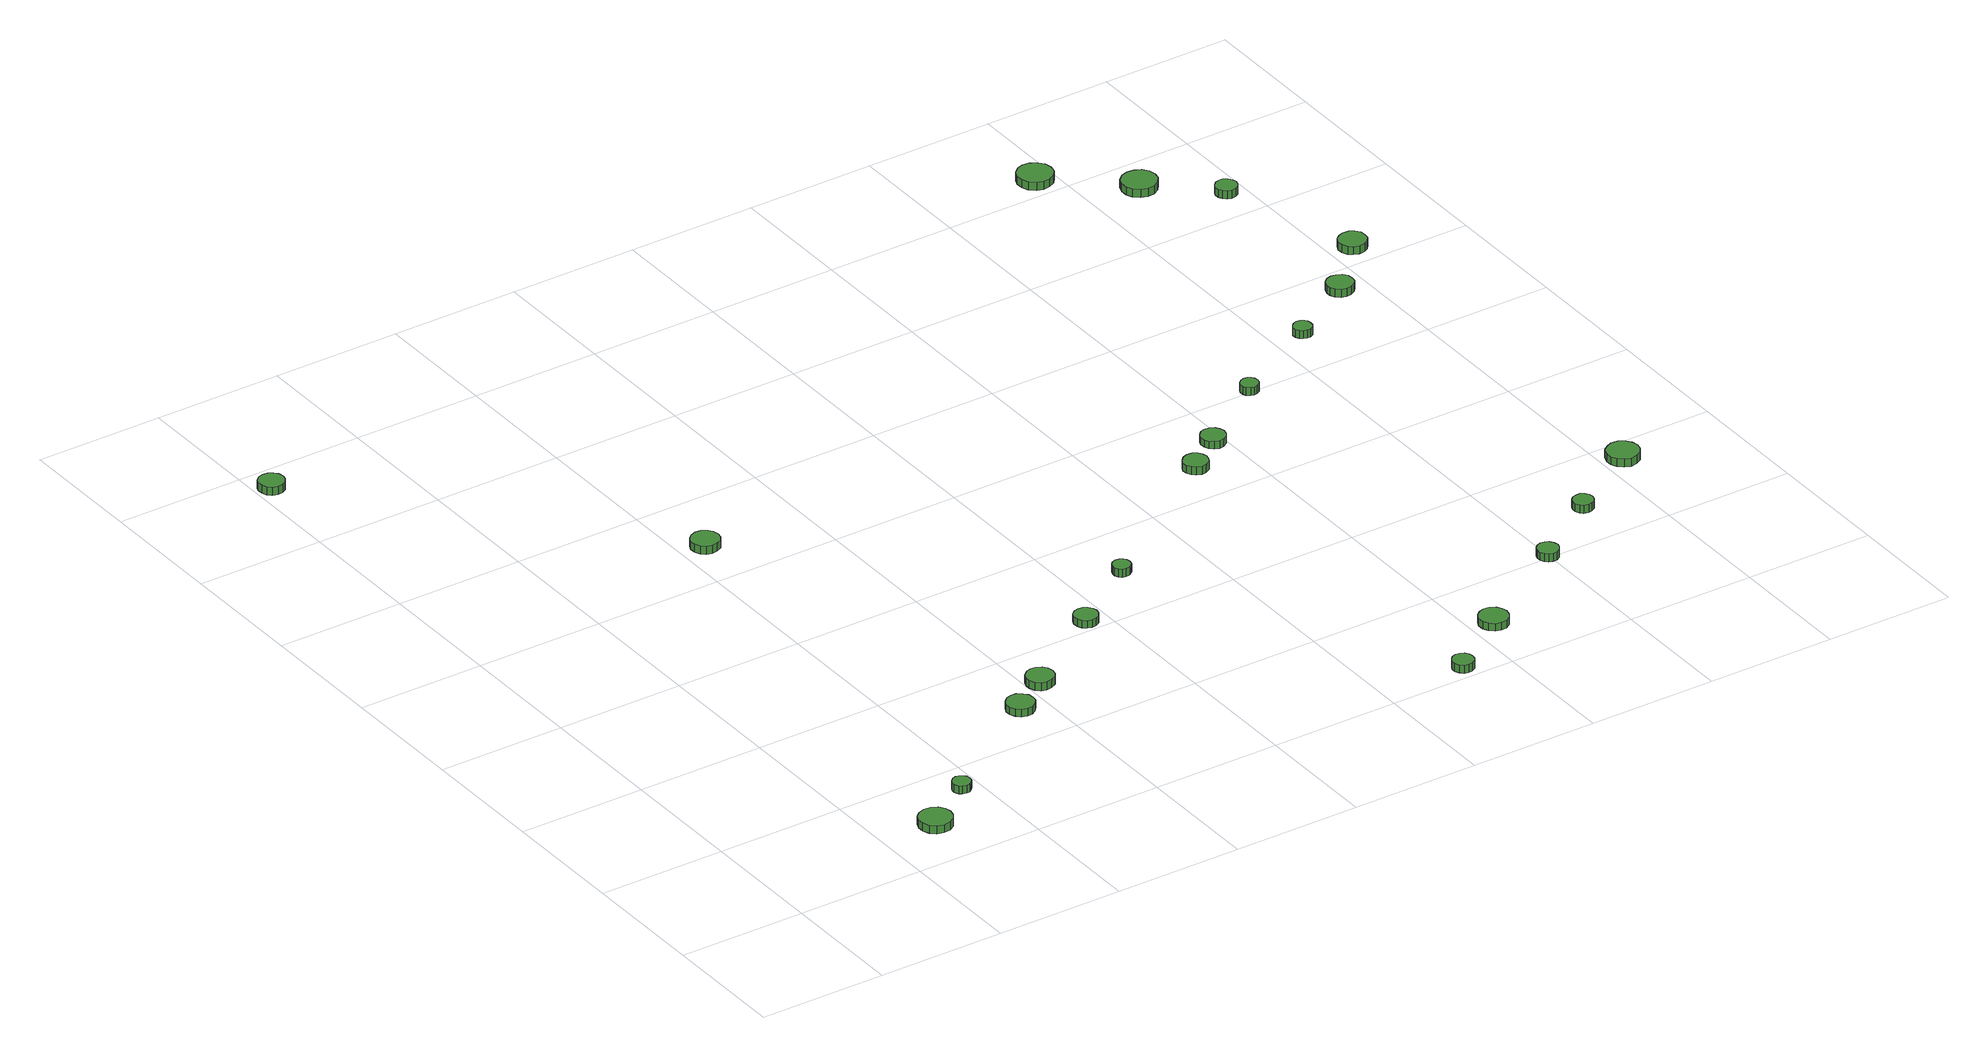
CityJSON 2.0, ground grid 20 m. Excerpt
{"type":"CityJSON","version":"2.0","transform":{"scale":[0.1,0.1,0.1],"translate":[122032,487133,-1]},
"CityObjects":{
"tree1":{"type":"SolitaryVegetationObject","attributes":{"function":"something"},"geometry":[{"type":"MultiSurface","lod":"1","boundaries":[[[0,1,2,3,4,5,6,7,8,9,10,11,12,13,14]],[[15,16,17,18,19,20,21,22,23,24,25,26,27,28,29]],[[0,29,28,1]],[[1,28,27,2]],[[2,27,26,3]],[[3,26,25,4]],[[4,25,24,5]],[[5,24,23,6]],[[6,23,22,7]],[[7,22,21,8]],[[8,21,20,9]],[[9,20,19,10]],[[10,19,18,11]],[[11,18,17,12]],[[12,17,16,13]],[[13,16,15,14]],[[14,15,29,0]]]}]},
"tree2":{"type":"SolitaryVegetationObject","attributes":{"function":"something"},"geometry":[{"type":"MultiSurface","lod":"1","boundaries":[[[30,31,32,33,34,35,36,37,38,39,40,41,42,43,44]],[[45,46,47,48,49,50,51,52,53,54,55,56,57,58,59]],[[30,59,58,31]],[[31,58,57,32]],[[32,57,56,33]],[[33,56,55,34]],[[34,55,54,35]],[[35,54,53,36]],[[36,53,52,37]],[[37,52,51,38]],[[38,51,50,39]],[[39,50,49,40]],[[40,49,48,41]],[[41,48,47,42]],[[42,47,46,43]],[[43,46,45,44]],[[44,45,59,30]]]}]},
"tree3":{"type":"SolitaryVegetationObject","attributes":{"function":"something"},"geometry":[{"type":"MultiSurface","lod":"1","boundaries":[[[60,61,62,63,64,65,66,67,68,69,70,71,72,73,74]],[[75,76,77,78,79,80,81,82,83,84,85,86,87,88,89]],[[60,89,88,61]],[[61,88,87,62]],[[62,87,86,63]],[[63,86,85,64]],[[64,85,84,65]],[[65,84,83,66]],[[66,83,82,67]],[[67,82,81,68]],[[68,81,80,69]],[[69,80,79,70]],[[70,79,78,71]],[[71,78,77,72]],[[72,77,76,73]],[[73,76,75,74]],[[74,75,89,60]]]}]},
"tree4":{"type":"SolitaryVegetationObject","attributes":{"function":"something"},"geometry":[{"type":"MultiSurface","lod":"1","boundaries":[[[90,91,92,93,94,95,96,97,98,99,100,101,102,103,104]],[[105,106,107,108,109,110,111,112,113,114,115,116,117,118,119]],[[90,119,118,91]],[[91,118,117,92]],[[92,117,116,93]],[[93,116,115,94]],[[94,115,114,95]],[[95,114,113,96]],[[96,113,112,97]],[[97,112,111,98]],[[98,111,110,99]],[[99,110,109,100]],[[100,109,108,101]],[[101,108,107,102]],[[102,107,106,103]],[[103,106,105,104]],[[104,105,119,90]]]}]},
"tree5":{"type":"SolitaryVegetationObject","attributes":{"function":"something"},"geometry":[{"type":"MultiSurface","lod":"1","boundaries":[[[120,121,122,123,124,125,126,127,128,129,130,131,132,133,134]],[[135,136,137,138,139,140,141,142,143,144,145,146,147,148,149]],[[120,149,148,121]],[[121,148,147,122]],[[122,147,146,123]],[[123,146,145,124]],[[124,145,144,125]],[[125,144,143,126]],[[126,143,142,127]],[[127,142,141,128]],[[128,141,140,129]],[[129,140,139,130]],[[130,139,138,131]],[[131,138,137,132]],[[132,137,136,133]],[[133,136,135,134]],[[134,135,149,120]]]}]},
"tree6":{"type":"SolitaryVegetationObject","attributes":{"function":"something"},"geometry":[{"type":"MultiSurface","lod":"1","boundaries":[[[150,151,152,153,154,155,156,157,158,159,160,161,162,163,164]],[[165,166,167,168,169,170,171,172,173,174,175,176,177,178,179]],[[150,179,178,151]],[[151,178,177,152]],[[152,177,176,153]],[[153,176,175,154]],[[154,175,174,155]],[[155,174,173,156]],[[156,173,172,157]],[[157,172,171,158]],[[158,171,170,159]],[[159,170,169,160]],[[160,169,168,161]],[[161,168,167,162]],[[162,167,166,163]],[[163,166,165,164]],[[164,165,179,150]]]}]},
"tree7":{"type":"SolitaryVegetationObject","attributes":{"function":"something"},"geometry":[{"type":"MultiSurface","lod":"1","boundaries":[[[180,181,182,183,184,185,186,187,188,189,190,191,192,193,194]],[[195,196,197,198,199,200,201,202,203,204,205,206,207,208,209]],[[180,209,208,181]],[[181,208,207,182]],[[182,207,206,183]],[[183,206,205,184]],[[184,205,204,185]],[[185,204,203,186]],[[186,203,202,187]],[[187,202,201,188]],[[188,201,200,189]],[[189,200,199,190]],[[190,199,198,191]],[[191,198,197,192]],[[192,197,196,193]],[[193,196,195,194]],[[194,195,209,180]]]}]},
"tree8":{"type":"SolitaryVegetationObject","attributes":{"function":"something"},"geometry":[{"type":"MultiSurface","lod":"1","boundaries":[[[210,211,212,213,214,215,216,217,218,219,220,221,222,223,224]],[[225,226,227,228,229,230,231,232,233,234,235,236,237,238,239]],[[210,239,238,211]],[[211,238,237,212]],[[212,237,236,213]],[[213,236,235,214]],[[214,235,234,215]],[[215,234,233,216]],[[216,233,232,217]],[[217,232,231,218]],[[218,231,230,219]],[[219,230,229,220]],[[220,229,228,221]],[[221,228,227,222]],[[222,227,226,223]],[[223,226,225,224]],[[224,225,239,210]]]}]},
"tree9":{"type":"SolitaryVegetationObject","attributes":{"function":"something"},"geometry":[{"type":"MultiSurface","lod":"1","boundaries":[[[240,241,242,243,244,245,246,247,248,249,250,251,252,253,254]],[[255,256,257,258,259,260,261,262,263,264,265,266,267,268,269]],[[240,269,268,241]],[[241,268,267,242]],[[242,267,266,243]],[[243,266,265,244]],[[244,265,264,245]],[[245,264,263,246]],[[246,263,262,247]],[[247,262,261,248]],[[248,261,260,249]],[[249,260,259,250]],[[250,259,258,251]],[[251,258,257,252]],[[252,257,256,253]],[[253,256,255,254]],[[254,255,269,240]]]}]},
"tree10":{"type":"SolitaryVegetationObject","attributes":{"function":"something"},"geometry":[{"type":"MultiSurface","lod":"1","boundaries":[[[270,271,272,273,274,275,276,277,278,279,280,281,282,283,284]],[[285,286,287,288,289,290,291,292,293,294,295,296,297,298,299]],[[270,299,298,271]],[[271,298,297,272]],[[272,297,296,273]],[[273,296,295,274]],[[274,295,294,275]],[[275,294,293,276]],[[276,293,292,277]],[[277,292,291,278]],[[278,291,290,279]],[[279,290,289,280]],[[280,289,288,281]],[[281,288,287,282]],[[282,287,286,283]],[[283,286,285,284]],[[284,285,299,270]]]}]},
"tree11":{"type":"SolitaryVegetationObject","attributes":{"function":"something"},"geometry":[{"type":"MultiSurface","lod":"1","boundaries":[[[300,301,302,303,304,305,306,307,308,309,310,311,312,313,314]],[[315,316,317,318,319,320,321,322,323,324,325,326,327,328,329]],[[300,329,328,301]],[[301,328,327,302]],[[302,327,326,303]],[[303,326,325,304]],[[304,325,324,305]],[[305,324,323,306]],[[306,323,322,307]],[[307,322,321,308]],[[308,321,320,309]],[[309,320,319,310]],[[310,319,318,311]],[[311,318,317,312]],[[312,317,316,313]],[[313,316,315,314]],[[314,315,329,300]]]}]},
"tree12":{"type":"SolitaryVegetationObject","attributes":{"function":"something"},"geometry":[{"type":"MultiSurface","lod":"1","boundaries":[[[330,331,332,333,334,335,336,337,338,339,340,341,342,343,344]],[[345,346,347,348,349,350,351,352,353,354,355,356,357,358,359]],[[330,359,358,331]],[[331,358,357,332]],[[332,357,356,333]],[[333,356,355,334]],[[334,355,354,335]],[[335,354,353,336]],[[336,353,352,337]],[[337,352,351,338]],[[338,351,350,339]],[[339,350,349,340]],[[340,349,348,341]],[[341,348,347,342]],[[342,347,346,343]],[[343,346,345,344]],[[344,345,359,330]]]}]},
"tree13":{"type":"SolitaryVegetationObject","attributes":{"function":"something"},"geometry":[{"type":"MultiSurface","lod":"1","boundaries":[[[360,361,362,363,364,365,366,367,368,369,370,371,372,373,374]],[[375,376,377,378,379,380,381,382,383,384,385,386,387,388,389]],[[360,389,388,361]],[[361,388,387,362]],[[362,387,386,363]],[[363,386,385,364]],[[364,385,384,365]],[[365,384,383,366]],[[366,383,382,367]],[[367,382,381,368]],[[368,381,380,369]],[[369,380,379,370]],[[370,379,378,371]],[[371,378,377,372]],[[372,377,376,373]],[[373,376,375,374]],[[374,375,389,360]]]}]},
"tree14":{"type":"SolitaryVegetationObject","attributes":{"function":"something"},"geometry":[{"type":"MultiSurface","lod":"1","boundaries":[[[390,391,392,393,394,395,396,397,398,399,400,401,402,403,404]],[[405,406,407,408,409,410,411,412,413,414,415,416,417,418,419]],[[390,419,418,391]],[[391,418,417,392]],[[392,417,416,393]],[[393,416,415,394]],[[394,415,414,395]],[[395,414,413,396]],[[396,413,412,397]],[[397,412,411,398]],[[398,411,410,399]],[[399,410,409,400]],[[400,409,408,401]],[[401,408,407,402]],[[402,407,406,403]],[[403,406,405,404]],[[404,405,419,390]]]}]},
"tree15":{"type":"SolitaryVegetationObject","attributes":{"function":"something"},"geometry":[{"type":"MultiSurface","lod":"1","boundaries":[[[420,421,422,423,424,425,426,427,428,429,430,431,432,433,434]],[[435,436,437,438,439,440,441,442,443,444,445,446,447,448,449]],[[420,449,448,421]],[[421,448,447,422]],[[422,447,446,423]],[[423,446,445,424]],[[424,445,444,425]],[[425,444,443,426]],[[426,443,442,427]],[[427,442,441,428]],[[428,441,440,429]],[[429,440,439,430]],[[430,439,438,431]],[[431,438,437,432]],[[432,437,436,433]],[[433,436,435,434]],[[434,435,449,420]]]}]},
"tree16":{"type":"SolitaryVegetationObject","attributes":{"function":"something"},"geometry":[{"type":"MultiSurface","lod":"1","boundaries":[[[450,451,452,453,454,455,456,457,458,459,460,461,462,463,464]],[[465,466,467,468,469,470,471,472,473,474,475,476,477,478,479]],[[450,479,478,451]],[[451,478,477,452]],[[452,477,476,453]],[[453,476,475,454]],[[454,475,474,455]],[[455,474,473,456]],[[456,473,472,457]],[[457,472,471,458]],[[458,471,470,459]],[[459,470,469,460]],[[460,469,468,461]],[[461,468,467,462]],[[462,467,466,463]],[[463,466,465,464]],[[464,465,479,450]]]}]},
"tree17":{"type":"SolitaryVegetationObject","attributes":{"function":"something"},"geometry":[{"type":"MultiSurface","lod":"1","boundaries":[[[480,481,482,483,484,485,486,487,488,489,490,491,492,493,494]],[[495,496,497,498,499,500,501,502,503,504,505,506,507,508,509]],[[480,509,508,481]],[[481,508,507,482]],[[482,507,506,483]],[[483,506,505,484]],[[484,505,504,485]],[[485,504,503,486]],[[486,503,502,487]],[[487,502,501,488]],[[488,501,500,489]],[[489,500,499,490]],[[490,499,498,491]],[[491,498,497,492]],[[492,497,496,493]],[[493,496,495,494]],[[494,495,509,480]]]}]},
"tree18":{"type":"SolitaryVegetationObject","attributes":{"function":"something"},"geometry":[{"type":"MultiSurface","lod":"1","boundaries":[[[510,511,512,513,514,515,516,517,518,519,520,521,522,523,524]],[[525,526,527,528,529,530,531,532,533,534,535,536,537,538,539]],[[510,539,538,511]],[[511,538,537,512]],[[512,537,536,513]],[[513,536,535,514]],[[514,535,534,515]],[[515,534,533,516]],[[516,533,532,517]],[[517,532,531,518]],[[518,531,530,519]],[[519,530,529,520]],[[520,529,528,521]],[[521,528,527,522]],[[522,527,526,523]],[[523,526,525,524]],[[524,525,539,510]]]}]},
"tree19":{"type":"SolitaryVegetationObject","attributes":{"function":"something"},"geometry":[{"type":"MultiSurface","lod":"1","boundaries":[[[540,541,542,543,544,545,546,547,548,549,550,551,552,553,554]],[[555,556,557,558,559,560,561,562,563,564,565,566,567,568,569]],[[540,569,568,541]],[[541,568,567,542]],[[542,567,566,543]],[[543,566,565,544]],[[544,565,564,545]],[[545,564,563,546]],[[546,563,562,547]],[[547,562,561,548]],[[548,561,560,549]],[[549,560,559,550]],[[550,559,558,551]],[[551,558,557,552]],[[552,557,556,553]],[[553,556,555,554]],[[554,555,569,540]]]}]},
"tree20":{"type":"SolitaryVegetationObject","attributes":{"function":"something"},"geometry":[{"type":"MultiSurface","lod":"1","boundaries":[[[570,571,572,573,574,575,576,577,578,579,580,581,582,583,584]],[[585,586,587,588,589,590,591,592,593,594,595,596,597,598,599]],[[570,599,598,571]],[[571,598,597,572]],[[572,597,596,573]],[[573,596,595,574]],[[574,595,594,575]],[[575,594,593,576]],[[576,593,592,577]],[[577,592,591,578]],[[578,591,590,579]],[[579,590,589,580]],[[580,589,588,581]],[[581,588,587,582]],[[582,587,586,583]],[[583,586,585,584]],[[584,585,599,570]]]}]},
"tree21":{"type":"SolitaryVegetationObject","attributes":{"function":"something"},"geometry":[{"type":"MultiSurface","lod":"1","boundaries":[[[600,601,602,603,604,605,606,607,608,609,610,611,612,613,614]],[[615,616,617,618,619,620,621,622,623,624,625,626,627,628,629]],[[600,629,628,601]],[[601,628,627,602]],[[602,627,626,603]],[[603,626,625,604]],[[604,625,624,605]],[[605,624,623,606]],[[606,623,622,607]],[[607,622,621,608]],[[608,621,620,609]],[[609,620,619,610]],[[610,619,618,611]],[[611,618,617,612]],[[612,617,616,613]],[[613,616,615,614]],[[614,615,629,600]]]}]},
"tree22":{"type":"SolitaryVegetationObject","attributes":{"function":"something"},"geometry":[{"type":"MultiSurface","lod":"1","boundaries":[[[630,631,632,633,634,635,636,637,638,639,640,641,642,643,644]],[[645,646,647,648,649,650,651,652,653,654,655,656,657,658,659]],[[630,659,658,631]],[[631,658,657,632]],[[632,657,656,633]],[[633,656,655,634]],[[634,655,654,635]],[[635,654,653,636]],[[636,653,652,637]],[[637,652,651,638]],[[638,651,650,639]],[[639,650,649,640]],[[640,649,648,641]],[[641,648,647,642]],[[642,647,646,643]],[[643,646,645,644]],[[644,645,659,630]]]}]}
},
"vertices":[
[306,80,30],[304,90,30],[298,99,30],[289,104,30],[278,105,30],[268,102,30],[260,95,30],[256,85,30],[256,75,30],[260,65,30],[268,58,30],[278,55,30],[289,56,30],[298,61,30],[304,70,30],[304,70,17],[298,61,17],[289,56,17],[278,55,17],[268,58,17],[260,65,17],[256,75,17],[256,85,17],[260,95,17],[268,102,17],[278,105,17],[289,104,17],[298,99,17],[304,90,17],[306,80,17],
[382,144,26],[381,150,26],[377,154,26],[372,157,26],[367,158,26],[361,156,26],[357,152,26],[354,147,26],[354,141,26],[357,135,26],[361,132,26],[367,130,26],[372,130,26],[377,133,26],[381,138,26],[381,138,13],[377,133,13],[372,130,13],[367,130,13],[361,132,13],[357,135,13],[354,141,13],[354,147,13],[357,152,13],[361,156,13],[367,158,13],[372,157,13],[377,154,13],[381,150,13],[382,144,13],
[46,1357,21],[44,1365,21],[39,1371,21],[32,1375,21],[24,1376,21],[16,1374,21],[10,1368,21],[7,1361,21],[7,1353,21],[10,1345,21],[16,1340,21],[24,1337,21],[32,1338,21],[39,1342,21],[44,1349,21],[44,1349,8],[39,1342,8],[32,1338,8],[24,1337,8],[16,1340,8],[10,1345,8],[7,1353,8],[7,1361,8],[10,1368,8],[16,1374,8],[24,1376,8],[32,1375,8],[39,1371,8],[44,1365,8],[46,1357,8],
[575,272,27],[574,280,27],[568,287,27],[561,292,27],[552,293,27],[543,290,27],[537,284,27],[533,276,27],[533,267,27],[537,259,27],[543,253,27],[552,250,27],[561,251,27],[568,256,27],[574,263,27],[574,263,15],[568,256,15],[561,251,15],[552,250,15],[543,253,15],[537,259,15],[533,267,15],[533,276,15],[537,284,15],[543,290,15],[552,293,15],[561,292,15],[568,287,15],[574,280,15],[575,272,15],
[458,882,25],[456,891,25],[451,898,25],[443,903,25],[434,904,25],[425,901,25],[419,895,25],[415,887,25],[415,878,25],[419,869,25],[425,863,25],[434,861,25],[443,862,25],[451,866,25],[456,873,25],[456,873,12],[451,866,12],[443,862,12],[434,861,12],[425,863,12],[419,869,12],[415,878,12],[415,887,12],[419,895,12],[425,901,12],[434,904,12],[443,903,12],[451,898,12],[456,891,12],[458,882,12],
[640,318,25],[638,327,25],[633,334,25],[625,338,25],[616,339,25],[608,336,25],[601,330,25],[598,322,25],[598,314,25],[601,305,25],[608,299,25],[616,297,25],[625,298,25],[633,302,25],[638,309,25],[638,309,12],[633,302,12],[625,298,12],[616,297,12],[608,299,12],[601,305,12],[598,314,12],[598,322,12],[601,330,12],[608,336,12],[616,339,12],[625,338,12],[633,334,12],[638,327,12],[640,318,12],
[780,415,26],[779,422,26],[774,428,26],[768,432,26],[760,433,26],[753,431,26],[747,426,26],[744,419,26],[744,411,26],[747,404,26],[753,399,26],[760,397,26],[768,398,26],[774,401,26],[779,408,26],[779,408,14],[774,401,14],[768,398,14],[760,397,14],[753,399,14],[747,404,14],[744,411,14],[744,419,14],[747,426,14],[753,431,14],[760,433,14],[768,432,14],[774,428,14],[779,422,14],[780,415,14],
[888,492,30],[887,498,30],[884,502,30],[879,505,30],[873,506,30],[867,504,30],[863,500,30],[861,495,30],[861,489,30],[863,484,30],[867,480,30],[873,478,30],[879,479,30],[884,482,30],[887,486,30],[887,486,17],[884,482,17],[879,479,17],[873,478,17],[867,480,17],[863,484,17],[861,489,17],[861,495,17],[863,500,17],[867,504,17],[873,506,17],[879,505,17],[884,502,17],[887,498,17],[888,492,17],
[1146,20,26],[1145,26,26],[1141,32,26],[1135,35,26],[1128,36,26],[1122,34,26],[1117,29,26],[1114,23,26],[1114,16,26],[1117,10,26],[1122,5,26],[1128,3,26],[1135,4,26],[1141,7,26],[1145,13,26],[1145,13,13],[1141,7,13],[1135,4,13],[1128,3,13],[1122,5,13],[1117,10,13],[1114,16,13],[1114,23,13],[1117,29,13],[1122,34,13],[1128,36,13],[1135,35,13],[1141,32,13],[1145,26,13],[1146,20,13],
[1254,94,25],[1252,103,25],[1247,110,25],[1239,115,25],[1230,116,25],[1221,113,25],[1214,107,25],[1210,98,25],[1210,89,25],[1214,81,25],[1221,74,25],[1230,72,25],[1239,72,25],[1247,77,25],[1252,85,25],[1252,85,13],[1247,77,13],[1239,72,13],[1230,72,13],[1221,74,13],[1214,81,13],[1210,89,13],[1210,98,13],[1214,107,13],[1221,113,13],[1230,116,13],[1239,115,13],[1247,110,13],[1252,103,13],[1254,94,13],
[1135,664,30],[1133,672,30],[1129,678,30],[1122,682,30],[1114,683,30],[1106,680,30],[1101,675,30],[1097,668,30],[1097,660,30],[1101,653,30],[1106,648,30],[1114,645,30],[1122,646,30],[1129,650,30],[1133,656,30],[1133,656,17],[1129,650,17],[1122,646,17],[1114,645,17],[1106,648,17],[1101,653,17],[1097,660,17],[1097,668,17],[1101,675,17],[1106,680,17],[1114,683,17],[1122,682,17],[1129,678,17],[1133,672,17],[1135,664,17],
[1195,709,28],[1193,717,28],[1189,723,28],[1182,727,28],[1174,728,28],[1167,726,28],[1161,720,28],[1158,713,28],[1158,705,28],[1161,698,28],[1167,693,28],[1174,690,28],[1182,691,28],[1189,695,28],[1193,702,28],[1193,702,16],[1189,695,16],[1182,691,16],[1174,690,16],[1167,693,16],[1161,698,16],[1158,705,16],[1158,713,16],[1161,720,16],[1167,726,16],[1174,728,16],[1182,727,16],[1189,723,16],[1193,717,16],[1195,709,16],
[1413,200,25],[1411,207,25],[1407,213,25],[1401,216,25],[1394,217,25],[1388,215,25],[1383,210,25],[1380,204,25],[1380,197,25],[1383,191,25],[1388,186,25],[1394,184,25],[1401,184,25],[1407,188,25],[1411,194,25],[1411,194,12],[1407,188,12],[1401,184,12],[1394,184,12],[1388,186,12],[1383,191,12],[1380,197,12],[1380,204,12],[1383,210,12],[1388,215,12],[1394,217,12],[1401,216,12],[1407,213,12],[1411,207,12],[1413,200,12],
[1308,793,30],[1307,799,30],[1304,803,30],[1299,806,30],[1293,807,30],[1288,805,30],[1283,801,30],[1281,796,30],[1281,790,30],[1283,785,30],[1288,781,30],[1293,779,30],[1299,780,30],[1304,783,30],[1307,787,30],[1307,787,17],[1304,783,17],[1299,780,17],[1293,779,17],[1288,781,17],[1283,785,17],[1281,790,17],[1281,796,17],[1283,801,17],[1288,805,17],[1293,807,17],[1299,806,17],[1304,803,17],[1307,799,17],[1308,793,17],
[1524,279,26],[1523,285,26],[1519,290,26],[1513,294,26],[1507,294,26],[1500,292,26],[1496,288,26],[1493,282,26],[1493,275,26],[1496,269,26],[1500,265,26],[1507,263,26],[1513,264,26],[1519,267,26],[1523,272,26],[1523,272,13],[1519,267,13],[1513,264,13],[1507,263,13],[1500,265,13],[1496,269,13],[1493,275,13],[1493,282,13],[1496,288,13],[1500,292,13],[1507,294,13],[1513,294,13],[1519,290,13],[1523,285,13],[1524,279,13],
[1456,879,29],[1455,885,29],[1452,889,29],[1447,892,29],[1441,893,29],[1435,891,29],[1431,887,29],[1428,882,29],[1428,876,29],[1431,870,29],[1435,867,29],[1441,865,29],[1447,865,29],[1452,868,29],[1455,873,29],[1455,873,16],[1452,868,16],[1447,865,16],[1441,865,16],[1435,867,16],[1431,870,16],[1428,876,16],[1428,882,16],[1431,887,16],[1435,891,16],[1441,893,16],[1447,892,16],[1452,889,16],[1455,885,16],[1456,879,16],
[1655,359,24],[1653,369,24],[1647,377,24],[1638,383,24],[1627,384,24],[1618,380,24],[1610,374,24],[1606,364,24],[1606,354,24],[1610,345,24],[1618,338,24],[1627,334,24],[1638,336,24],[1647,341,24],[1653,349,24],[1653,349,11],[1647,341,11],[1638,336,11],[1627,334,11],[1618,338,11],[1610,345,11],[1606,354,11],[1606,364,11],[1610,374,11],[1618,380,11],[1627,384,11],[1638,383,11],[1647,377,11],[1653,369,11],[1655,359,11],
[1393,1432,25],[1391,1443,25],[1384,1452,25],[1374,1458,25],[1363,1459,25],[1353,1456,25],[1344,1448,25],[1340,1438,25],[1340,1427,25],[1344,1417,25],[1353,1409,25],[1363,1406,25],[1374,1407,25],[1384,1412,25],[1391,1421,25],[1391,1421,12],[1384,1412,12],[1374,1407,12],[1363,1406,12],[1353,1409,12],[1344,1417,12],[1340,1427,12],[1340,1438,12],[1344,1448,12],[1353,1456,12],[1363,1459,12],[1374,1458,12],[1384,1452,12],[1391,1443,12],[1393,1432,12],
[1571,946,29],[1570,954,29],[1565,961,29],[1557,965,29],[1549,966,29],[1541,964,29],[1534,958,29],[1531,950,29],[1531,942,29],[1534,934,29],[1541,928,29],[1549,926,29],[1557,927,29],[1565,931,29],[1570,938,29],[1570,938,16],[1565,931,16],[1557,927,16],[1549,926,16],[1541,928,16],[1534,934,16],[1531,942,16],[1531,950,16],[1534,958,16],[1541,964,16],[1549,966,16],[1557,965,16],[1565,961,16],[1570,954,16],[1571,946,16],
[1502,1334,26],[1500,1345,26],[1493,1354,26],[1483,1359,26],[1472,1360,26],[1462,1357,26],[1453,1349,26],[1449,1339,26],[1449,1328,26],[1453,1318,26],[1462,1310,26],[1472,1307,26],[1483,1308,26],[1493,1314,26],[1500,1323,26],[1500,1323,13],[1493,1314,13],[1483,1308,13],[1472,1307,13],[1462,1310,13],[1453,1318,13],[1449,1328,13],[1449,1339,13],[1453,1349,13],[1462,1357,13],[1472,1360,13],[1483,1359,13],[1493,1354,13],[1500,1345,13],[1502,1334,13],
[1650,1030,30],[1649,1039,30],[1643,1046,30],[1636,1050,30],[1627,1051,30],[1618,1048,30],[1612,1043,30],[1608,1034,30],[1608,1026,30],[1612,1017,30],[1618,1012,30],[1627,1009,30],[1636,1010,30],[1643,1014,30],[1649,1021,30],[1649,1021,17],[1643,1014,17],[1636,1010,17],[1627,1009,17],[1618,1012,17],[1612,1017,17],[1608,1026,17],[1608,1034,17],[1612,1043,17],[1618,1048,17],[1627,1051,17],[1636,1050,17],[1643,1046,17],[1649,1039,17],[1650,1030,17],
[1582,1250,29],[1580,1256,29],[1576,1262,29],[1570,1266,29],[1563,1266,29],[1557,1264,29],[1552,1259,29],[1549,1253,29],[1549,1246,29],[1552,1240,29],[1557,1235,29],[1563,1233,29],[1570,1234,29],[1576,1237,29],[1580,1243,29],[1580,1243,16],[1576,1237,16],[1570,1234,16],[1563,1233,16],[1557,1235,16],[1552,1240,16],[1549,1246,16],[1549,1253,16],[1552,1259,16],[1557,1264,16],[1563,1266,16],[1570,1266,16],[1576,1262,16],[1580,1256,16],[1582,1250,16]
]}
